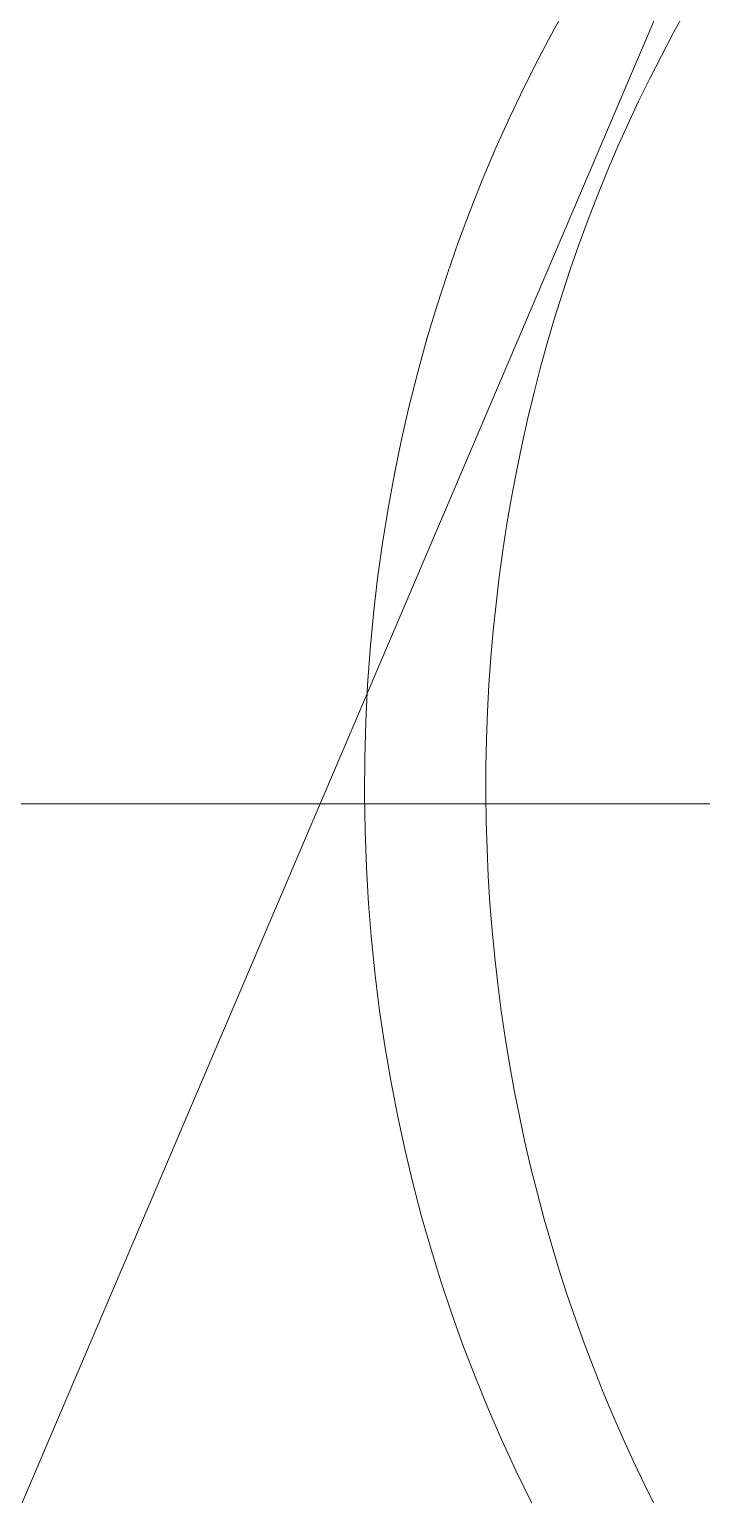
# Model space of a CAD drawing. Header units: millimetres. Extents: x 89051 to 218395, y -330386 to -125649.
# Drawn here: x 100650.08 to 100671.86, y -132860.36 to -132812.9 of the extents above; entities that cross this region are included whole.
import ezdxf

# ---------------------------------------------------------------- set-up
doc = ezdxf.new("R2010")
doc.units = ezdxf.units.MM
doc.header["$LTSCALE"] = 13
for name, pattern in [('1 实线', [0]), ('ACAD_ISO04W100', [30, 24, -3, 0, -3]), ('CENTER', [50.8, 31.75, -6.35, 6.35, -6.35])]:
    doc.linetypes.add(name, pattern=pattern)
doc.layers.get('0').update_dxf_attribs({"color": 1, "linetype": 'CENTER'})
doc.layers.add('标注、文本', color=3, linetype='Continuous', lineweight=25)
doc.layers.add('铁心', color=3, linetype='Continuous', lineweight=0)

msp = doc.modelspace()

# ---------------------------------------------------------------- linework, layer by layer
at = {"color": 7, "linetype": '1 实线', "lineweight": 0, "extrusion": (0, 0, -1)}
for centre, start_param, end_param in [((100704.687, -132837.484), 2.304713, 7.120065), ((100700.754, -132837.502), 3.141593, 6.283185)]:
    msp.add_ellipse(centre, major_axis=(-0.209, 45.982), ratio=0.866025, start_param=start_param, end_param=end_param, dxfattribs=at)
at = {"layer": '标注、文本', "color": 1, "linetype": 'ACAD_ISO04W100', "lineweight": 15}
for p, q in [((100860.066, -132837.98), (100331.066, -132837.98)), ((100686.504, -132837.98), (100504.627, -132837.98))]:
    msp.add_line(p, q, dxfattribs=at)
at = {"layer": '铁心'}
msp.add_lwpolyline([(100595.566, -132987.936), (100979.149, -132088.212), (100979.149, -132088.212)], dxfattribs=at)

doc.saveas('drawing.dxf')
